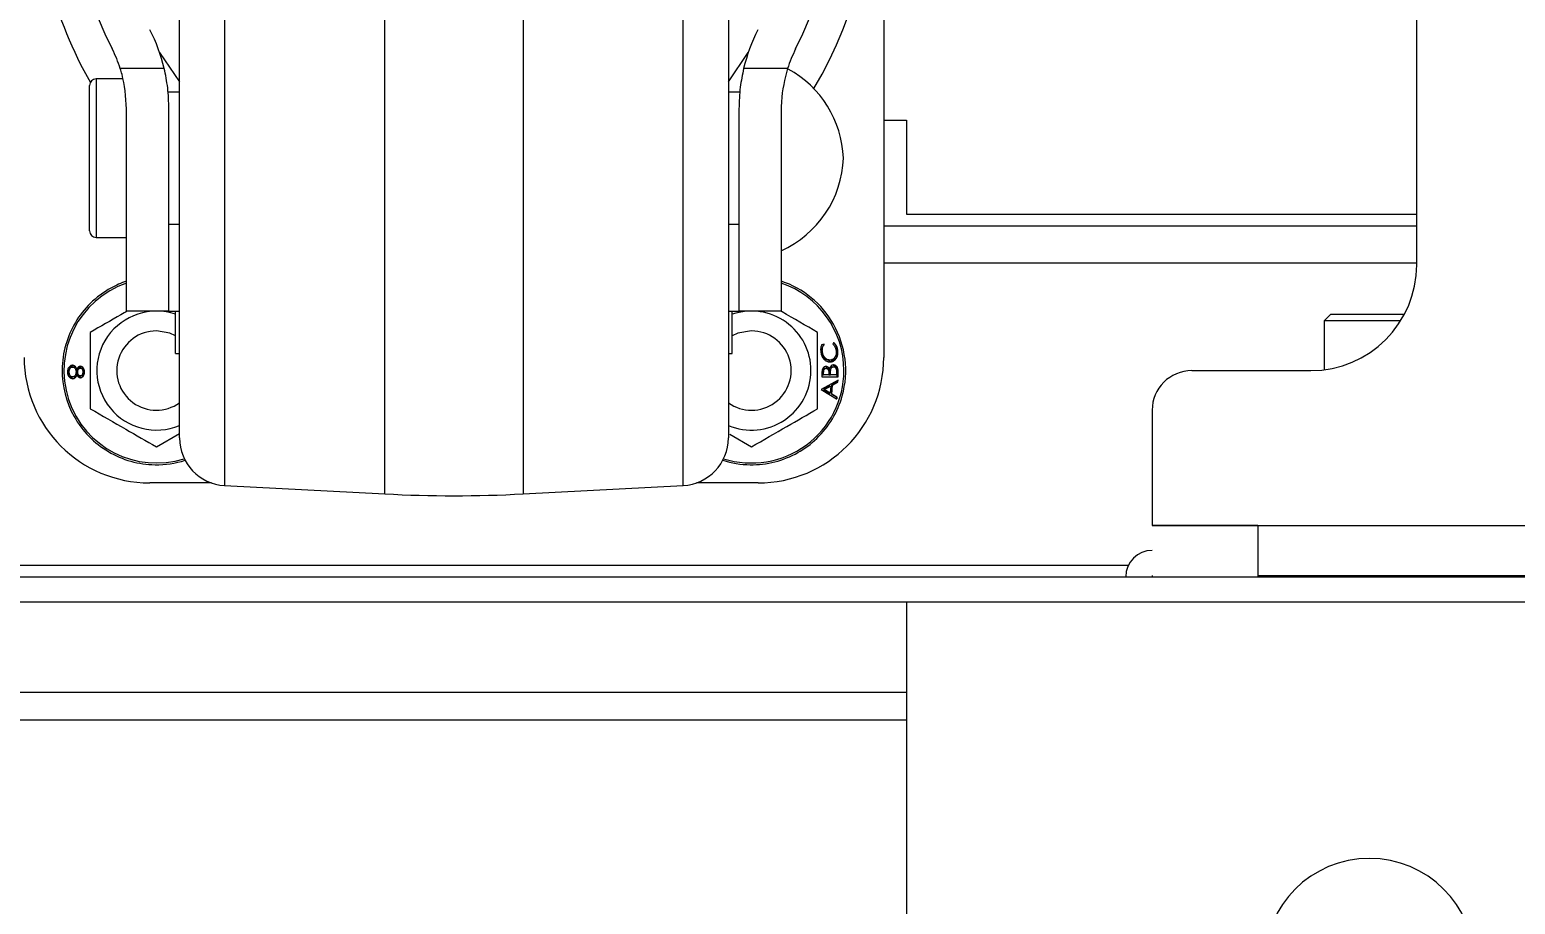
# Model space of a CAD drawing. Header units: inches. Extents: x 40138 to 76695, y -14500 to -5279.
# Drawn here: x 72020.1 to 72132.5, y -10823.8 to -10757.7 of the extents above; entities that cross this region are included whole.
import ezdxf

# ---------------------------------------------------------------- set-up
doc = ezdxf.new("R2010")
doc.units = ezdxf.units.IN
doc.header["$LTSCALE"] = 2
doc.header["$MEASUREMENT"] = 0
doc.header["$PDMODE"] = 35
doc.header["$PDSIZE"] = -1
doc.layers.add('M-ANNO-DIMS', color=7, linetype='Continuous', lineweight=13)
doc.layers.add('M-OBJECT-DETAILS', color=7, linetype='Continuous', lineweight=9)
doc.styles.get("Standard").update_dxf_attribs({"font": 'romans.shx', "width": 0.8})
doc.dimstyles.new('Details World Wide', dxfattribs={"dimscale": 4, "dimtxt": 4.5, "dimasz": 3.5, "dimexe": 0.75, "dimexo": 0.75, "dimgap": 0.75, "dimtad": 0, "dimtih": 1, "dimtoh": 1, "dimdec": 0, "dimzin": 4, "dimdsep": 46, "dimtxsty": 'Standard', "dimcen": 0, "dimclrd": 256, "dimclre": 256, "dimclrt": 256, "dimadec": 0, "dimazin": 1, "dimtfac": 1, "dimtdec": 0, "dimtmove": 0, "dimatfit": 3, "dimfxl": 1, "dimtolj": 1, "dimtzin": 0, "dimlwd": -1, "dimlwe": -1, "dimarcsym": 0})

# ---------------------------------------------------------------- blocks, each defined once
blk = doc.blocks.new('*D22')
at = {"layer": 'Defpoints', "color": 0, "transparency": 16777216}
for p in [(71651, -9716.26), (72113.51, -9716.26), (72113.51, -10834.64)]:
    blk.add_point(p, dxfattribs=at)
at = {"layer": 'M-ANNO-DIMS', "transparency": 16777216}
for p, q in [((72110.51, -9716.26), (71648, -9716.26)), ((71651, -9730.26), (71651, -10349.88)), ((71651, -10820.64), (71651, -10413.31)), ((72110.51, -10834.64), (71648, -10834.64))]:
    blk.add_line(p, q, dxfattribs=at)
for points in [[(71648.67, -9730.26), (71653.33, -9730.26), (71651, -9716.26)], [(71648.67, -10820.64), (71653.33, -10820.64), (71651, -10834.64)]]:
    blk.add_solid(points, dxfattribs=at)
at = {"layer": 'M-ANNO-DIMS', "transparency": 16777216, "insert": (71651, -10381.59), "char_height": 18, "attachment_point": 5}
blk.add_mtext('\\A1;1118\\P [44.03]', dxfattribs=at)
blk = doc.blocks.new('*D30')
at = {"layer": 'Defpoints', "color": 0, "transparency": 16777216}
for p in [(71952.72, -10798.16), (72156.45, -10914.45), (72156.45, -10924.67)]:
    blk.add_point(p, dxfattribs=at)
at = {"layer": 'M-ANNO-DIMS', "transparency": 16777216}
for p, q in [((71952.72, -10801.16), (71952.72, -10927.67)), ((72156.45, -10917.45), (72156.45, -10927.67)), ((71966.72, -10924.67), (72017.86, -10924.67)), ((72142.45, -10924.67), (72102.03, -10924.67))]:
    blk.add_line(p, q, dxfattribs=at)
for points in [[(71966.72, -10922.34), (71966.72, -10927.01), (71952.72, -10924.67)], [(72142.45, -10922.34), (72142.45, -10927.01), (72156.45, -10924.67)]]:
    blk.add_solid(points, dxfattribs=at)
at = {"layer": 'M-ANNO-DIMS', "transparency": 16777216, "insert": (72059.95, -10924.67), "char_height": 18, "attachment_point": 5}
blk.add_mtext('\\A1;204\\P [8.02]', dxfattribs=at)
blk = doc.blocks.new('*D31')
at = {"layer": 'Defpoints', "color": 0, "transparency": 16777216}
for p in [(71562.32, -9687.95), (72089.45, -9687.95), (72089.45, -10862.95)]:
    blk.add_point(p, dxfattribs=at)
at = {"layer": 'M-ANNO-DIMS', "transparency": 16777216}
for p, q in [((72086.45, -9687.95), (71559.32, -9687.95)), ((71562.32, -9701.95), (71562.32, -10224.68)), ((71562.32, -10848.95), (71562.32, -10288.11)), ((72086.45, -10862.95), (71559.32, -10862.95))]:
    blk.add_line(p, q, dxfattribs=at)
for points in [[(71559.99, -9701.95), (71564.66, -9701.95), (71562.32, -9687.95)], [(71559.99, -10848.95), (71564.66, -10848.95), (71562.32, -10862.95)]]:
    blk.add_solid(points, dxfattribs=at)
at = {"layer": 'M-ANNO-DIMS', "transparency": 16777216, "insert": (71562.32, -10256.4), "char_height": 18, "attachment_point": 5}
blk.add_mtext('\\A1;1175\\P [46.26]', dxfattribs=at)
blk = doc.blocks.new('*D32')
at = {"layer": 'Defpoints', "color": 0, "transparency": 16777216}
for p in [(72114.66, -10657.25), (71748.48, -10809.9), (71963.01, -10809.9)]:
    blk.add_point(p, dxfattribs=at)
at = {"layer": 'M-ANNO-DIMS', "transparency": 16777216}
for p, q in [((72111.66, -10657.25), (71745.48, -10657.25)), ((71748.48, -10671.25), (71748.48, -10723.53)), ((71748.48, -10795.9), (71748.48, -10786.96)), ((71960.01, -10809.9), (71745.48, -10809.9))]:
    blk.add_line(p, q, dxfattribs=at)
for points in [[(71746.15, -10671.25), (71750.82, -10671.25), (71748.48, -10657.25)], [(71746.15, -10795.9), (71750.82, -10795.9), (71748.48, -10809.9)]]:
    blk.add_solid(points, dxfattribs=at)
at = {"layer": 'M-ANNO-DIMS', "transparency": 16777216, "insert": (71748.48, -10755.25), "char_height": 18, "attachment_point": 5}
blk.add_mtext('\\A1;153\\P [6.01]', dxfattribs=at)

msp = doc.modelspace()

# ---------------------------------------------------------------- linework, layer by layer
at = {"layer": 'M-OBJECT-DETAILS', "linetype": 'Continuous', "lineweight": 0}
for p, q in [((72084.72, -10709.445), (72084.72, -10782.445)), ((72034.881, -10742.609), (72034.881, -10792.141)), ((72046.986, -10792.776), (72046.986, -10741.974)), ((72057.453, -10741.974), (72057.453, -10767.375)), ((72069.558, -10767.375), (72069.558, -10742.609)), ((72031.47, -10788.546), (72031.47, -10746.204)), ((72072.97, -10746.204), (72072.97, -10788.546)), ((72029.961, -10759.382), (72031.47, -10761.612)), ((72072.97, -10761.612), (72074.479, -10759.382)), ((72030.312, -10760.597), (72026.992, -10760.597)), ((72077.447, -10760.597), (72074.127, -10760.597)), ((72027.168, -10761.375), (72025.17, -10761.375)), ((72025.17, -10761.375), (72025.17, -10773.375)), ((72024.67, -10772.875), (72024.67, -10761.875)), ((72031.47, -10762.375), (72030.593, -10762.375)), ((72073.849, -10762.375), (72072.97, -10762.375)), ((72027.47, -10778.945), (72027.47, -10763.649)), ((72030.67, -10778.945), (72030.67, -10763.649)), ((72073.77, -10763.649), (72073.77, -10778.945)), ((72076.97, -10763.649), (72076.97, -10778.945)), ((72057.453, -10767.375), (72057.453, -10792.776)), ((72069.558, -10792.141), (72069.558, -10767.375)), ((72030.67, -10772.375), (72031.47, -10772.375)), ((72072.97, -10772.375), (72073.77, -10772.375)), ((72025.17, -10773.375), (72027.47, -10773.375)), ((72030.67, -10778.945), (72027.47, -10778.945)), ((72030.67, -10778.945), (72031.17, -10778.945)), ((72031.17, -10778.945), (72031.47, -10778.945)), ((72031.17, -10782.145), (72031.17, -10778.945)), ((72072.97, -10778.945), (72073.27, -10778.945)), ((72073.27, -10782.145), (72073.27, -10778.945)), ((72073.27, -10778.945), (72073.77, -10778.945)), ((72076.97, -10778.945), (72073.77, -10778.945)), ((72080.223, -10781.458), (72080.026, -10781.493)), ((72080.93, -10781.338), (72080.873, -10781.447)), ((72080.942, -10781.336), (72080.93, -10781.338)), ((72031.17, -10782.145), (72031.47, -10782.145)), ((72072.97, -10782.145), (72073.27, -10782.145)), ((72080.028, -10781.993), (72080.08, -10781.993)), ((72080.549, -10782.657), (72080.647, -10782.657)), ((72080.978, -10782.601), (72081.075, -10782.601)), ((72081.193, -10781.982), (72081.254, -10781.982)), ((72023.114, -10783.549), (72022.999, -10783.549)), ((72023.249, -10783.947), (72023.14, -10783.947)), ((72023.489, -10783.176), (72023.376, -10783.176)), ((72023.501, -10783.926), (72023.392, -10783.926)), ((72023.759, -10783.559), (72023.644, -10783.559)), ((72023.829, -10783.338), (72023.714, -10783.338)), ((72023.829, -10783.771), (72023.717, -10783.771)), ((72024.087, -10783.253), (72023.973, -10783.253)), ((72024.09, -10783.849), (72023.98, -10783.849)), ((72024.278, -10783.551), (72024.163, -10783.551)), ((72081.263, -10784.176), (72079.987, -10784.868)), ((72080.048, -10783.614), (72080.042, -10783.907)), ((72080.06, -10783.589), (72080.174, -10783.589)), ((72080.06, -10783.589), (72080.06, -10783.772)), ((72080.06, -10783.772), (72080.172, -10783.772)), ((72080.172, -10783.772), (72080.174, -10783.589)), ((72080.565, -10783.772), (72080.172, -10783.772)), ((72080.24, -10783.272), (72080.354, -10783.272)), ((72080.499, -10783.311), (72080.614, -10783.311)), ((72080.567, -10783.682), (72080.565, -10783.772)), ((72080.579, -10783.683), (72080.579, -10783.772)), ((72080.579, -10783.683), (72080.693, -10783.683)), ((72080.579, -10783.772), (72080.691, -10783.772)), ((72080.594, -10783.402), (72080.709, -10783.402)), ((72080.691, -10783.772), (72080.693, -10783.683)), ((72081.148, -10783.772), (72080.691, -10783.772)), ((72080.813, -10783.157), (72080.926, -10783.157)), ((72081.15, -10783.58), (72081.148, -10783.772)), ((72081.161, -10783.501), (72081.161, -10783.907)), ((72081.161, -10783.501), (72081.276, -10783.501)), ((72081.257, -10784.322), (72081.263, -10784.176)), ((72081.271, -10783.907), (72081.276, -10783.501)), ((72079.987, -10784.868), (72079.985, -10784.887)), ((72079.985, -10784.887), (72081.14, -10785.586)), ((72080.642, -10784.615), (72080.173, -10784.879)), ((72080.173, -10784.879), (72080.642, -10785.151)), ((72080.173, -10784.879), (72080.227, -10784.879)), ((72080.227, -10784.879), (72080.72, -10784.615)), ((72080.678, -10785.151), (72080.227, -10784.879)), ((72080.642, -10784.615), (72080.72, -10784.615)), ((72080.642, -10785.151), (72080.678, -10785.151)), ((72080.72, -10784.615), (72080.678, -10785.151)), ((72081.161, -10784.322), (72080.768, -10784.544)), ((72080.768, -10784.544), (72080.768, -10785.224)), ((72080.768, -10784.544), (72080.851, -10784.544)), ((72080.768, -10785.224), (72081.161, -10785.452)), ((72080.768, -10785.224), (72080.798, -10785.224)), ((72080.798, -10785.224), (72080.851, -10784.544)), ((72081.175, -10785.452), (72080.798, -10785.224)), ((72080.851, -10784.544), (72081.257, -10784.322)), ((72081.161, -10784.231), (72081.161, -10784.322)), ((72081.161, -10784.322), (72081.257, -10784.322)), ((72081.14, -10785.586), (72081.161, -10785.59)), ((72081.161, -10785.59), (72081.175, -10785.452)), ((72081.161, -10785.452), (72081.161, -10785.59)), ((72081.161, -10785.452), (72081.175, -10785.452)), ((72029.72, -10789.219), (72031.47, -10788.208)), ((72073.074, -10788.269), (72074.72, -10789.219)), ((72033.883, -10791.945), (72029.22, -10791.945)), ((72075.22, -10791.945), (72070.557, -10791.945)), ((72034.881, -10792.141), (72046.986, -10792.776)), ((72057.453, -10792.776), (72069.558, -10792.141))]:
    msp.add_line(p, q, dxfattribs=at)
at = {"layer": 'M-OBJECT-DETAILS', "linetype": 'Continuous', "lineweight": 5}
for p, q in [((72125.02, -10775.447), (72125.02, -10716.447)), ((72084.72, -10764.5), (72086.439, -10764.5)), ((72086.439, -10764.5), (72086.439, -10771.611)), ((72086.439, -10771.611), (72125.02, -10771.611)), ((72084.72, -10772.5), (72125.02, -10772.5)), ((72084.72, -10775.286), (72125.02, -10775.286)), ((72118.52, -10779.191), (72118.02, -10779.691)), ((72118.02, -10779.691), (72118.02, -10783.384)), ((72123.801, -10779.691), (72118.02, -10779.691)), ((72118.52, -10779.191), (72124.089, -10779.191)), ((72108.02, -10783.447), (72117.02, -10783.447)), ((72105.02, -10786.447), (72105.02, -10795.156)), ((72113.02, -10795.156), (72105.02, -10795.156)), ((72105.02, -10795.156), (72399.02, -10795.156)), ((72113.02, -10795.156), (72113.02, -10799.05)), ((71975.048, -10798.161), (72103.228, -10798.161)), ((71973.644, -10799.05), (72530.395, -10799.05)), ((72105.02, -10798.95), (72105.02, -10799.05)), ((72113.02, -10798.95), (72178.02, -10798.95)), ((72118.02, -10798.95), (72118.02, -10799.05)), ((72126.02, -10799.05), (72126.02, -10798.95)), ((71955.506, -10800.947), (72548.534, -10800.947)), ((72086.446, -10807.794), (71964.12, -10807.794)), ((72086.446, -10809.897), (71964.12, -10809.897))]:
    msp.add_line(p, q, dxfattribs=at)
at = {"layer": 'M-OBJECT-DETAILS', "lineweight": 15}
msp.add_line((72086.446, -10800.947), (72086.446, -10859.947), dxfattribs=at)
at = {"layer": 'M-OBJECT-DETAILS', "linetype": 'Continuous', "lineweight": 0, "flags": 128}
for points in [[(72031.17, -10780.819), (72030.746, -10780.626), (72029.72, -10780.445)], [(72074.72, -10780.445), (72073.694, -10780.626), (72073.27, -10780.819)]]:
    msp.add_lwpolyline(points, dxfattribs=at)
at = {"layer": 'M-OBJECT-DETAILS', "linetype": 'Continuous', "lineweight": 0}
for centre, radius, start, end in [((72052.22, -10745.945), 31.658, 329.28504, 180), ((72052.22, -10745.945), 29, 333.00241, 206.99759), ((72052.22, -10745.945), 31.658, 180, 209.72409), ((72017.47, -10763.649), 13.2, 13.36981, 26.99759), ((72086.97, -10763.649), 13.2, 153.00241, 166.63019), ((72017.47, -10763.649), 10, 17.77204, 26.99759), ((72086.97, -10763.649), 10, 153.00241, 162.22796), ((72025.17, -10761.875), 0.5, 90, 180), ((72073.675, -10767.665), 8, 2.07771, 61.47655), ((72073.675, -10767.085), 8, 294.32063, 357.92229), ((72025.17, -10772.875), 0.5, 180, 270), ((72029.72, -10783.445), 6.991, 108.77431, 287.547), ((72029.72, -10783.445), 7.125, 118.83254, 134.51966), ((72029.72, -10783.445), 7.125, 108.40848, 118.83254), ((72074.72, -10783.445), 7.125, 29.55583, 71.59152), ((72074.72, -10783.445), 6.991, 0, 71.22569), ((72029.72, -10783.445), 7.125, 134.51966, 164.00096), ((72029.72, -10783.445), 4.5, 71.20263, 292.88538), ((72074.72, -10783.445), 4.5, 0, 108.79737), ((72029.72, -10783.445), 3, 90, 305.68533), ((72074.72, -10783.445), 3, 234.31467, 90), ((72074.72, -10783.445), 7.125, 344.49332, 29.55583), ((72029.72, -10783.445), 7.125, 164.00096, 179.48437), ((72029.22, -10782.445), 9.5, 180, 270), ((72075.22, -10782.445), 9.5, 270, 0), ((72029.72, -10783.445), 7.125, 179.48437, 209.15255), ((72074.72, -10783.445), 6.991, 252.453, 0), ((72074.72, -10783.445), 4.5, 247.11462, 0), ((72074.72, -10783.445), 7.125, 313.82718, 344.49332), ((72029.72, -10783.445), 7.125, 209.15255, 224.38376), ((72029.72, -10783.445), 7.125, 224.38376, 254.28676), ((72035.07, -10788.546), 3.6, 180, 267), ((72069.37, -10788.546), 3.6, 273, 0), ((72074.72, -10783.445), 7.125, 299.40158, 313.82718), ((72074.72, -10783.445), 7.125, 269.18993, 299.40158), ((72029.72, -10783.445), 7.125, 254.28676, 269.18993), ((72029.72, -10783.445), 7.125, 269.18993, 287.72321), ((72074.72, -10783.445), 7.125, 252.27679, 269.18993), ((72052.22, -10692.913), 100, 267, 273)]:
    msp.add_arc(centre, radius, start, end, dxfattribs=at)
at = {"layer": 'M-OBJECT-DETAILS', "linetype": 'Continuous', "lineweight": 5}
for centre, radius, start, end in [((72117.02, -10775.447), 8, 270, 0), ((72108.02, -10786.447), 3, 90, 180), ((72105.02, -10799.05), 2, 90, 180)]:
    msp.add_arc(centre, radius, start, end, dxfattribs=at)
at = {"layer": 'M-OBJECT-DETAILS', "lineweight": 15}
msp.add_arc((72121.446, -10828.287), 7.937, 0, 180, dxfattribs=at)
at = {"layer": 'M-OBJECT-DETAILS', "linetype": 'Continuous', "lineweight": 0}
for points, knots in [([(72027.47, -10763.649), (72027.4, -10762.733), (72027.316, -10761.638), (72027.038, -10760.743), (72026.992, -10760.597)], [0, 0, 0, 0, 0.8370299, 1, 1, 1, 1]), ([(72030.67, -10763.649), (72030.651, -10763.107), (72030.612, -10762.002), (72030.413, -10761.071), (72030.312, -10760.597)], [0, 0, 0, 0, 0.4909909, 1, 1, 1, 1]), ([(72074.127, -10760.597), (72074.029, -10761.054), (72073.83, -10761.984), (72073.79, -10763.088), (72073.77, -10763.649)], [0, 0, 0, 0, 0.4915539, 1, 1, 1, 1]), ([(72077.447, -10760.597), (72077.239, -10761.395), (72076.99, -10762.349), (72076.973, -10763.467), (72076.97, -10763.649)], [0, 0, 0, 0, 0.8369725, 1, 1, 1, 1]), ([(72027.504, -10778.951), (72027.35, -10779.04), (72026.419, -10779.577), (72025.493, -10780.112), (72024.72, -10780.558)], [0, 0, 0, 0, 0.165536, 1, 1, 1, 1]), ([(72079.72, -10780.558), (72078.826, -10780.042), (72077.891, -10779.503), (72076.962, -10778.966), (72076.921, -10778.943)], [0, 0, 0, 0, 0.9567486, 1, 1, 1, 1]), ([(72024.72, -10780.558), (72024.72, -10780.785), (72024.72, -10781.964), (72024.72, -10783.953), (72024.72, -10785.624), (72024.72, -10786.332)], [0, 0, 0, 0, 0.1209066, 0.6274128, 1, 1, 1, 1]), ([(72079.72, -10786.332), (72079.72, -10785.624), (72079.72, -10783.953), (72079.72, -10781.964), (72079.72, -10780.785), (72079.72, -10780.558)], [0, 0, 0, 0, 0.3725872, 0.8790934, 1, 1, 1, 1]), ([(72080.026, -10781.493), (72079.997, -10781.57), (72079.939, -10781.722), (72079.947, -10781.898), (72079.951, -10781.984)], [0, 0, 0, 0, 0.5097285, 1, 1, 1, 1]), ([(72080.223, -10781.458), (72080.183, -10781.507), (72080.117, -10781.587), (72080.062, -10781.731), (72080.033, -10781.859), (72080.03, -10781.948), (72080.028, -10781.993)], [0, 0, 0, 0, 0.33933138, 0.55947258, 0.77975226, 1, 1, 1, 1]), ([(72080.08, -10781.993), (72080.077, -10781.941), (72080.071, -10781.811), (72080.111, -10781.616), (72080.187, -10781.509), (72080.223, -10781.458)], [0, 0, 0, 0, 0.256311, 0.6516042, 1, 1, 1, 1]), ([(72080.873, -10781.447), (72080.907, -10781.482), (72080.992, -10781.571), (72081.094, -10781.754), (72081.116, -10781.907), (72081.127, -10781.983)], [0, 0, 0, 0, 0.2495257, 0.6279923, 1, 1, 1, 1]), ([(72081.254, -10781.982), (72081.239, -10781.884), (72081.21, -10781.686), (72081.081, -10781.465), (72080.977, -10781.368), (72080.942, -10781.336)], [0, 0, 0, 0, 0.3977148, 0.798461, 1, 1, 1, 1]), ([(72080.942, -10781.336), (72080.993, -10781.393), (72081.077, -10781.487), (72081.149, -10781.661), (72081.187, -10781.819), (72081.191, -10781.928), (72081.193, -10781.982)], [0, 0, 0, 0, 0.3393274, 0.5594929, 0.7797202, 1, 1, 1, 1]), ([(72023.382, -10783.042), (72023.338, -10783.047), (72023.25, -10783.059), (72023.138, -10783.143), (72023.052, -10783.254), (72023.005, -10783.396), (72023.001, -10783.496), (72022.999, -10783.549)], [0, 0, 0, 0, 0.2089862, 0.4185616, 0.6061011, 0.7939422, 1, 1, 1, 1]), ([(72023.114, -10783.549), (72023.118, -10783.477), (72023.125, -10783.332), (72023.225, -10783.163), (72023.354, -10783.061), (72023.447, -10783.048), (72023.493, -10783.042)], [0, 0, 0, 0, 0.2805393, 0.559258, 0.7798138, 1, 1, 1, 1]), ([(72023.714, -10783.338), (72023.683, -10783.27), (72023.633, -10783.163), (72023.52, -10783.069), (72023.438, -10783.044), (72023.392, -10783.042), (72023.382, -10783.042)], [0, 0, 0, 0, 0.4332214, 0.6822173, 0.9311622, 1, 1, 1, 1]), ([(72079.951, -10781.984), (72079.967, -10782.086), (72079.995, -10782.274), (72080.128, -10782.516), (72080.299, -10782.694), (72080.483, -10782.782), (72080.6, -10782.789), (72080.644, -10782.791)], [0, 0, 0, 0, 0.2434134, 0.4508514, 0.6578355, 0.8742352, 1, 1, 1, 1]), ([(72080.028, -10781.993), (72080.037, -10782.088), (72080.055, -10782.28), (72080.188, -10782.503), (72080.364, -10782.636), (72080.487, -10782.65), (72080.549, -10782.657)], [0, 0, 0, 0, 0.279862, 0.5595275, 0.7796882, 1, 1, 1, 1]), ([(72080.647, -10782.657), (72080.586, -10782.65), (72080.465, -10782.637), (72080.303, -10782.524), (72080.182, -10782.359), (72080.105, -10782.176), (72080.087, -10782.049), (72080.08, -10781.993)], [0, 0, 0, 0, 0.2134041, 0.42793, 0.6255311, 0.8326919, 1, 1, 1, 1]), ([(72080.978, -10782.601), (72080.904, -10782.663), (72080.771, -10782.774), (72080.611, -10782.786), (72080.54, -10782.791)], [0, 0, 0, 0, 0.5590463, 1, 1, 1, 1]), ([(72080.923, -10783.022), (72080.883, -10783.027), (72080.809, -10783.035), (72080.714, -10783.103), (72080.649, -10783.198), (72080.625, -10783.274), (72080.614, -10783.311)], [0, 0, 0, 0, 0.2847051, 0.5271881, 0.7701555, 1, 1, 1, 1]), ([(72080.644, -10782.791), (72080.683, -10782.789), (72080.797, -10782.783), (72080.951, -10782.721), (72081.041, -10782.633), (72081.075, -10782.601)], [0, 0, 0, 0, 0.2515438, 0.7248866, 1, 1, 1, 1]), ([(72081.127, -10781.983), (72081.128, -10782.07), (72081.128, -10782.229), (72081.042, -10782.434), (72080.915, -10782.582), (72080.771, -10782.65), (72080.679, -10782.655), (72080.647, -10782.657)], [0, 0, 0, 0, 0.2511342, 0.4621181, 0.6729052, 0.8843343, 1, 1, 1, 1]), ([(72080.813, -10783.022), (72080.868, -10783.031), (72080.978, -10783.049), (72081.094, -10783.184), (72081.154, -10783.343), (72081.159, -10783.448), (72081.161, -10783.501)], [0, 0, 0, 0, 0.2791367, 0.5586593, 0.7790561, 1, 1, 1, 1]), ([(72081.276, -10783.501), (72081.272, -10783.431), (72081.264, -10783.312), (72081.191, -10783.165), (72081.098, -10783.069), (72081.002, -10783.026), (72080.943, -10783.023), (72080.923, -10783.022)], [0, 0, 0, 0, 0.2909808, 0.4941049, 0.6973601, 0.8988102, 1, 1, 1, 1]), ([(72081.193, -10781.982), (72081.189, -10782.061), (72081.183, -10782.191), (72081.133, -10782.362), (72081.068, -10782.495), (72081.008, -10782.566), (72080.978, -10782.601)], [0, 0, 0, 0, 0.3398267, 0.5599273, 0.7799692, 1, 1, 1, 1]), ([(72081.075, -10782.601), (72081.12, -10782.54), (72081.21, -10782.418), (72081.26, -10782.192), (72081.256, -10782.045), (72081.254, -10781.982)], [0, 0, 0, 0, 0.3621966, 0.7254046, 1, 1, 1, 1]), ([(72022.999, -10783.549), (72023.001, -10783.586), (72023.005, -10783.683), (72023.044, -10783.83), (72023.11, -10783.91), (72023.14, -10783.947)], [0, 0, 0, 0, 0.2520681, 0.6535714, 1, 1, 1, 1]), ([(72023.249, -10783.947), (72023.204, -10783.883), (72023.123, -10783.767), (72023.117, -10783.616), (72023.114, -10783.549)], [0, 0, 0, 0, 0.55778282, 1, 1, 1, 1]), ([(72023.125, -10783.551), (72023.129, -10783.492), (72023.135, -10783.396), (72023.19, -10783.28), (72023.258, -10783.211), (72023.324, -10783.179), (72023.364, -10783.177), (72023.376, -10783.176)], [0, 0, 0, 0, 0.327668, 0.5279165, 0.7294793, 0.9178579, 1, 1, 1, 1]), ([(72023.392, -10783.926), (72023.363, -10783.923), (72023.307, -10783.916), (72023.232, -10783.86), (72023.171, -10783.781), (72023.132, -10783.673), (72023.127, -10783.593), (72023.125, -10783.551)], [0, 0, 0, 0, 0.1871298, 0.374904, 0.5624662, 0.7697361, 1, 1, 1, 1]), ([(72023.14, -10783.947), (72023.159, -10783.965), (72023.213, -10784.014), (72023.304, -10784.055), (72023.373, -10784.059), (72023.398, -10784.061)], [0, 0, 0, 0, 0.2516838, 0.7258792, 1, 1, 1, 1]), ([(72023.503, -10784.061), (72023.451, -10784.055), (72023.357, -10784.044), (72023.282, -10783.977), (72023.249, -10783.947)], [0, 0, 0, 0, 0.5593929, 1, 1, 1, 1]), ([(72023.376, -10783.176), (72023.405, -10783.18), (72023.462, -10783.187), (72023.542, -10783.251), (72023.606, -10783.346), (72023.64, -10783.458), (72023.643, -10783.53), (72023.644, -10783.559)], [0, 0, 0, 0, 0.1864003, 0.3737344, 0.6123833, 0.844015, 1, 1, 1, 1]), ([(72023.644, -10783.559), (72023.641, -10783.607), (72023.635, -10783.702), (72023.575, -10783.822), (72023.498, -10783.901), (72023.432, -10783.925), (72023.399, -10783.926), (72023.392, -10783.926)], [0, 0, 0, 0, 0.26508874, 0.53233374, 0.77159022, 0.95254615, 1, 1, 1, 1]), ([(72023.398, -10784.061), (72023.436, -10784.057), (72023.512, -10784.048), (72023.619, -10783.964), (72023.68, -10783.86), (72023.709, -10783.789), (72023.717, -10783.771)], [0, 0, 0, 0, 0.2664374, 0.5349902, 0.880018, 1, 1, 1, 1]), ([(72023.759, -10783.559), (72023.755, -10783.507), (72023.748, -10783.401), (72023.679, -10783.277), (72023.591, -10783.192), (72023.523, -10783.181), (72023.489, -10783.176)], [0, 0, 0, 0, 0.2802684, 0.5600894, 0.7802417, 1, 1, 1, 1]), ([(72023.501, -10783.926), (72023.541, -10783.918), (72023.623, -10783.9), (72023.704, -10783.794), (72023.752, -10783.678), (72023.757, -10783.599), (72023.759, -10783.559)], [0, 0, 0, 0, 0.2783149, 0.5585185, 0.7791718, 1, 1, 1, 1]), ([(72023.977, -10783.119), (72023.94, -10783.124), (72023.871, -10783.135), (72023.786, -10783.209), (72023.74, -10783.281), (72023.719, -10783.327), (72023.714, -10783.338)], [0, 0, 0, 0, 0.3302763, 0.6182047, 0.9067812, 1, 1, 1, 1]), ([(72023.717, -10783.771), (72023.744, -10783.821), (72023.787, -10783.901), (72023.88, -10783.968), (72023.941, -10783.982), (72023.974, -10783.984), (72023.979, -10783.984)], [0, 0, 0, 0, 0.44277874, 0.6983481, 0.95456876, 1, 1, 1, 1]), ([(72023.77, -10783.556), (72023.773, -10783.516), (72023.779, -10783.437), (72023.829, -10783.342), (72023.886, -10783.281), (72023.935, -10783.256), (72023.963, -10783.254), (72023.973, -10783.253)], [0, 0, 0, 0, 0.2759588, 0.5534193, 0.7611921, 0.9131786, 1, 1, 1, 1]), ([(72023.98, -10783.849), (72023.958, -10783.846), (72023.914, -10783.839), (72023.853, -10783.792), (72023.802, -10783.719), (72023.774, -10783.634), (72023.771, -10783.577), (72023.77, -10783.556)], [0, 0, 0, 0, 0.1887644, 0.3770851, 0.5950876, 0.8550823, 1, 1, 1, 1]), ([(72023.829, -10783.338), (72023.864, -10783.271), (72023.927, -10783.152), (72024.04, -10783.129), (72024.089, -10783.119)], [0, 0, 0, 0, 0.5601053, 1, 1, 1, 1]), ([(72023.974, -10783.95), (72023.954, -10783.938), (72023.891, -10783.899), (72023.854, -10783.823), (72023.829, -10783.771)], [0, 0, 0, 0, 0.3173391, 1, 1, 1, 1]), ([(72023.973, -10783.253), (72023.992, -10783.255), (72024.029, -10783.26), (72024.082, -10783.3), (72024.126, -10783.362), (72024.158, -10783.45), (72024.162, -10783.515), (72024.163, -10783.551)], [0, 0, 0, 0, 0.16064994, 0.32206975, 0.53499262, 0.74602848, 1, 1, 1, 1]), ([(72024.289, -10783.558), (72024.285, -10783.501), (72024.275, -10783.385), (72024.203, -10783.24), (72024.103, -10783.147), (72024.023, -10783.121), (72023.982, -10783.119), (72023.977, -10783.119)], [0, 0, 0, 0, 0.2664459, 0.5351646, 0.766037, 0.9743072, 1, 1, 1, 1]), ([(72023.979, -10783.984), (72024.015, -10783.979), (72024.088, -10783.968), (72024.181, -10783.895), (72024.248, -10783.79), (72024.285, -10783.673), (72024.288, -10783.593), (72024.289, -10783.558)], [0, 0, 0, 0, 0.20920553, 0.41917043, 0.62249577, 0.83923125, 1, 1, 1, 1]), ([(72024.163, -10783.551), (72024.161, -10783.603), (72024.157, -10783.684), (72024.109, -10783.778), (72024.057, -10783.829), (72024.01, -10783.848), (72023.985, -10783.849), (72023.98, -10783.849)], [0, 0, 0, 0, 0.3669391, 0.5748109, 0.7821981, 0.9486902, 1, 1, 1, 1]), ([(72024.278, -10783.551), (72024.276, -10783.511), (72024.272, -10783.433), (72024.227, -10783.336), (72024.163, -10783.266), (72024.113, -10783.258), (72024.087, -10783.253)], [0, 0, 0, 0, 0.2807206, 0.5606031, 0.7806224, 1, 1, 1, 1]), ([(72024.09, -10783.849), (72024.121, -10783.842), (72024.185, -10783.826), (72024.266, -10783.715), (72024.274, -10783.613), (72024.278, -10783.551)], [0, 0, 0, 0, 0.2789933, 0.5598569, 1, 1, 1, 1]), ([(72080.042, -10783.907), (72080.4, -10783.907), (72080.809, -10783.907), (72081.219, -10783.907), (72081.271, -10783.907)], [0, 0, 0, 0, 0.87284896, 1, 1, 1, 1]), ([(72080.35, -10783.137), (72080.307, -10783.144), (72080.225, -10783.155), (72080.131, -10783.241), (72080.07, -10783.359), (72080.052, -10783.488), (72080.049, -10783.577), (72080.048, -10783.614)], [0, 0, 0, 0, 0.2335265, 0.4349856, 0.610236, 0.8379141, 1, 1, 1, 1]), ([(72080.24, -10783.272), (72080.21, -10783.276), (72080.165, -10783.283), (72080.118, -10783.33), (72080.065, -10783.42), (72080.062, -10783.514), (72080.06, -10783.589)], [0, 0, 0, 0, 0.2492687, 0.374911, 0.5006093, 1, 1, 1, 1]), ([(72080.174, -10783.589), (72080.176, -10783.537), (72080.179, -10783.46), (72080.21, -10783.362), (72080.251, -10783.306), (72080.303, -10783.276), (72080.338, -10783.273), (72080.354, -10783.272)], [0, 0, 0, 0, 0.3547278, 0.5304435, 0.7079154, 0.8606205, 1, 1, 1, 1]), ([(72080.614, -10783.311), (72080.587, -10783.27), (72080.537, -10783.193), (72080.436, -10783.144), (72080.375, -10783.139), (72080.35, -10783.137)], [0, 0, 0, 0, 0.4086263, 0.7592967, 1, 1, 1, 1]), ([(72080.354, -10783.272), (72080.378, -10783.275), (72080.424, -10783.281), (72080.484, -10783.327), (72080.53, -10783.392), (72080.567, -10783.511), (72080.567, -10783.611), (72080.567, -10783.682)], [0, 0, 0, 0, 0.1545276, 0.3099893, 0.4589493, 0.6161949, 1, 1, 1, 1]), ([(72080.361, -10783.17), (72080.376, -10783.177), (72080.434, -10783.203), (72080.471, -10783.265), (72080.499, -10783.311)], [0, 0, 0, 0, 0.25556855, 1, 1, 1, 1]), ([(72080.594, -10783.402), (72080.588, -10783.454), (72080.579, -10783.548), (72080.579, -10783.641), (72080.579, -10783.683)], [0, 0, 0, 0, 0.5597617, 1, 1, 1, 1]), ([(72080.813, -10783.157), (72080.783, -10783.161), (72080.723, -10783.17), (72080.635, -10783.257), (72080.609, -10783.347), (72080.594, -10783.402)], [0, 0, 0, 0, 0.2799669, 0.5604281, 1, 1, 1, 1]), ([(72080.693, -10783.683), (72080.693, -10783.659), (72080.694, -10783.612), (72080.696, -10783.518), (72080.703, -10783.449), (72080.709, -10783.402)], [0, 0, 0, 0, 0.2502282, 0.5005246, 1, 1, 1, 1]), ([(72080.709, -10783.402), (72080.721, -10783.356), (72080.741, -10783.279), (72080.805, -10783.199), (72080.867, -10783.161), (72080.909, -10783.158), (72080.926, -10783.157)], [0, 0, 0, 0, 0.3680783, 0.60546121, 0.8440482, 1, 1, 1, 1]), ([(72080.926, -10783.157), (72080.95, -10783.16), (72080.998, -10783.166), (72081.062, -10783.216), (72081.111, -10783.286), (72081.149, -10783.41), (72081.15, -10783.511), (72081.15, -10783.58)], [0, 0, 0, 0, 0.155129, 0.3109082, 0.4714831, 0.6350191, 1, 1, 1, 1]), ([(72024.72, -10786.332), (72025.613, -10786.848), (72027.284, -10787.812), (72028.946, -10788.772), (72029.72, -10789.219)], [0, 0, 0, 0, 0.5347172, 1, 1, 1, 1]), ([(72074.72, -10789.219), (72075.613, -10788.703), (72077.284, -10787.738), (72078.946, -10786.778), (72079.72, -10786.332)], [0, 0, 0, 0, 0.53471681, 1, 1, 1, 1])]:
    msp.add_open_spline(points, degree=3, knots=knots, dxfattribs=at)

# ---------------------------------------------------------------- dimensions: what is measured, and where the dimension line sits
at = {"layer": 'M-ANNO-DIMS'}
for base, p1, p2, angle, picture, middle in [((71562.322, -9687.953), (72089.446, -10862.947), (72089.446, -9687.953), 90, '*D31', (71562.322, -10256.398)), ((71650.998, -9716.261), (72113.508, -10834.639), (72113.508, -9716.261), 90, '*D22', (71650.998, -10381.593)), ((71748.485, -10809.897), (72114.656, -10657.251), (71963.013, -10809.897), 270, '*D32', (71748.485, -10755.246))]:
    dim = msp.add_linear_dim(base=base, p1=p1, p2=p2, angle=angle, dimstyle='Details World Wide', override={"dimpost": '\\X'}, dxfattribs=at)
    dim.commit()
    dim.dimension.update_dxf_attribs({"geometry": picture, "text_midpoint": middle, "dimtype": 160})
dim = msp.add_linear_dim(base=(72156.446, -10924.674), p1=(71952.72, -10798.161), p2=(72156.446, -10914.445), dimstyle='Details World Wide', override={"dimpost": '\\X'}, dxfattribs=at)
dim.commit()
dim.dimension.update_dxf_attribs({"geometry": '*D30', "text_midpoint": (72059.948, -10924.674), "dimtype": 160})

doc.saveas('drawing.dxf')
